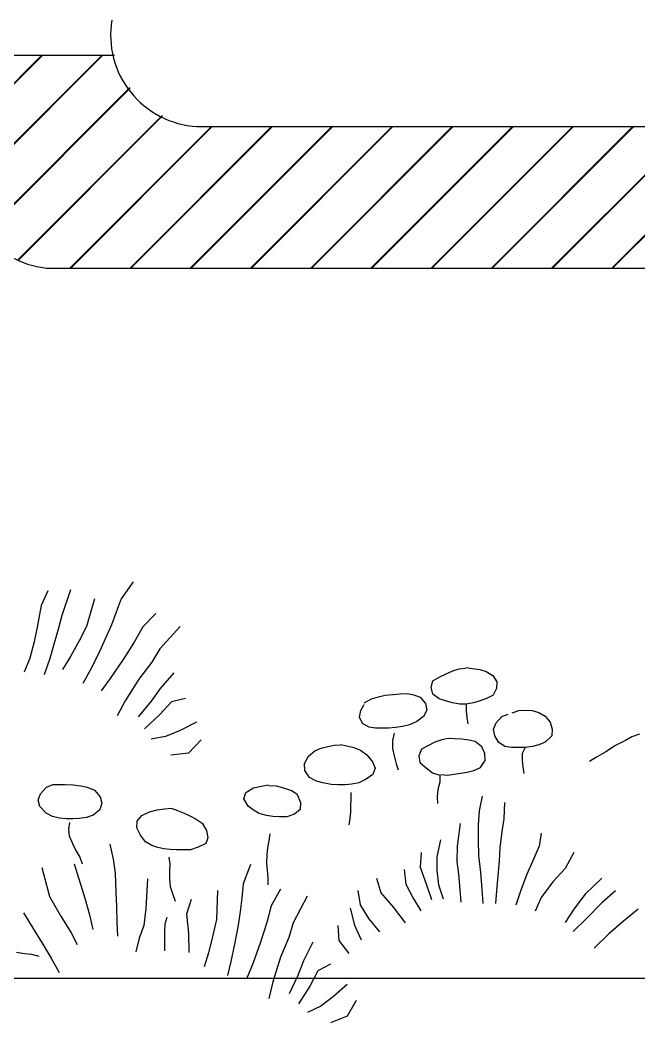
# Model space of a CAD drawing. Header units: inches. Extents: x 0.9 to 45.9, y 0.4 to 30.4.
# Drawn here: x 20.9002 to 21.1909, y 24.5606 to 25.0316 of the extents above; entities that cross this region are included whole.
import ezdxf

# ---------------------------------------------------------------- set-up
doc = ezdxf.new("R2010")
doc.units = ezdxf.units.IN
doc.header["$MEASUREMENT"] = 0
doc.linetypes.add('CONTINUA', pattern=[0])
doc.layers.add('MUROS', color=9, linetype='Continuous')
doc.layers.add('Vegetación', color=3, linetype='CONTINUA')

# ---------------------------------------------------------------- blocks, each defined once
blk = doc.blocks.new('Planta_000A')
at = {"layer": 'Vegetación', "linetype": 'Continuous'}
for p, q in [((398.8325678971498, 197.2386514183576), (398.8419955331493, 197.2251343903567)), ((398.8825426401484, 197.2323535053578), (398.8896051201493, 197.2118853343576)), ((398.9006318291497, 197.2314488443585), (398.9060896551484, 197.2198457373574)), ((398.8419955331493, 197.2251343903567), (398.8459694661499, 197.2144885383563)), ((398.8634197811492, 197.2251343903567), (398.8698531231486, 197.2030409473568)), ((398.8143600261494, 197.2135083093576), (398.8247107491491, 197.2026574563565)), ((398.8459694661499, 197.2144885383563), (398.8499392761489, 197.2043280873581)), ((398.8896051201493, 197.2118853343576), (398.8921187241497, 197.2017125133565)), ((398.9060896551484, 197.2198457373574), (398.9091505141488, 197.2023960113578)), ((398.8499392761489, 197.2043280873581), (398.8543944871501, 197.194171760358)), ((398.7949580891502, 197.2028954453576), (398.811267945149, 197.1850675303571)), ((398.8247107491491, 197.2026574563565), (398.8316094641498, 197.1905801403568)), ((398.8698531231486, 197.2030409473568), (398.8757769101496, 197.1914407853578)), ((398.8921187241497, 197.2017125133565), (398.8961215221491, 197.187668847358)), ((398.9091505141488, 197.2023960113578), (398.9116764891489, 197.1907669843581)), ((398.8316094641498, 197.1905801403568), (398.8404662811492, 197.1765777103569)), ((398.8543944871501, 197.194171760358), (398.8608242951498, 197.180148712357)), ((398.8757769101496, 197.1914407853578), (398.8826797491486, 197.1788780673573)), ((398.9116764891489, 197.1907669843581), (398.9151856381497, 197.1776899993578)), ((398.811267945149, 197.1850675303571), (398.8176688881497, 197.1744422953575)), ((398.8608242951498, 197.180148712357), (398.8672417311493, 197.1675818703583)), ((398.8961215221491, 197.187668847358), (398.8991205281483, 197.1775001493583)), ((398.8176688881497, 197.1744422953575), (398.8279777871497, 197.1609376373576)), ((398.8404662811492, 197.1765777103569), (398.8502980251499, 197.1620981253577)), ((398.8826797491486, 197.1788780673573), (398.8890765681492, 197.1687382343584)), ((398.8991205281483, 197.1775001493583), (398.9036004811489, 197.1644314113577)), ((398.9151856381497, 197.1776899993578), (398.9196490971492, 197.1665628683581)), ((398.5449565621486, 197.1638768563566), (398.5417314231483, 197.158872330357)), ((398.5501835131501, 197.1669907843565), (398.5449565621486, 197.1638768563566)), ((398.5554104631493, 197.1686589603573), (398.5501835131501, 197.1669907843565)), ((398.5611934721485, 197.1695486543571), (398.5554104631493, 197.1686589603573)), ((398.5664204221496, 197.1702159243573), (398.5611934721485, 197.1695486543571)), ((398.5718697961486, 197.1691038073581), (398.5667540581501, 197.1697710773582)), ((398.5769855351493, 197.1675468433563), (398.5718697961486, 197.1691038073581)), ((398.5823236971494, 197.1652113973573), (398.5769855351493, 197.1675468433563)), ((398.5874394351497, 197.1628759513582), (398.5823236971494, 197.1652113973573)), ((398.7999688321499, 197.1660206673582), (398.8108296981493, 197.1534950613563)), ((398.8672417311493, 197.1675818703583), (398.8726677471488, 197.157433790358)), ((398.5417314231483, 197.158872330357), (398.5419538461495, 197.1533117443573)), ((398.5928888091487, 197.1595396003571), (398.5874394351497, 197.1628759513582)), ((398.5942233501494, 197.1544238613564), (398.5928888091487, 197.1595396003571)), ((398.8279777871497, 197.1609376373576), (398.8388050761489, 197.1435538893579)), ((398.8502980251499, 197.1620981253577), (398.8581551731488, 197.1514852613577)), ((398.5419538461495, 197.1533117443573), (398.5446229271486, 197.1481960053565)), ((398.5446229271486, 197.1481960053565), (398.5499610891486, 197.1454157133571)), ((398.5879954941495, 197.1451932893574), (398.5930000211494, 197.1489744873574)), ((398.5930000211494, 197.1489744873574), (398.5942233501494, 197.1544238613564)), ((398.6081248131498, 197.1483072173573), (398.6031202871484, 197.146527830358)), ((398.6133517641495, 197.1493081233579), (398.6081248131498, 197.1483072173573)), ((398.6191347731485, 197.1491969113571), (398.6133517641495, 197.1493081233579)), ((398.6248065701486, 197.1486408523573), (398.6191347731485, 197.1491969113571)), ((398.6309232141496, 197.148084794358), (398.6248065701486, 197.1486408523573)), ((398.6362613761496, 197.1468614653581), (398.6309232141496, 197.148084794358)), ((398.8108296981493, 197.1534950613563), (398.8181973211497, 197.143363475357)), ((398.5499610891486, 197.1454157133571), (398.5550768281493, 197.143525114357)), ((398.5550768281493, 197.143525114357), (398.5604149901494, 197.1419681503571)), ((398.5604149901494, 197.1419681503571), (398.5663092111492, 197.1409672443583)), ((398.5663092111492, 197.1409672443583), (398.5661979991485, 197.1351842353574)), ((398.5663092111492, 197.1409672443583), (398.5714249491496, 197.1409672443583)), ((398.5714249491496, 197.1409672443583), (398.5770967471501, 197.1418569383563)), ((398.5770967471501, 197.1418569383563), (398.5821012731496, 197.1434139023581)), ((398.5821012731496, 197.1434139023581), (398.5879954941495, 197.1451932893574)), ((398.5988942421493, 197.1415233033581), (398.5977821241497, 197.136185141358)), ((398.6031202871484, 197.146527830358), (398.5988942421493, 197.1415233033581)), ((398.6420443851486, 197.145082078357), (398.6362613761496, 197.1468614653581)), ((398.6477161821488, 197.1418569383563), (398.6420443851486, 197.145082078357)), ((398.6503852631497, 197.1357402943572), (398.6477161821488, 197.1407448213571)), ((398.7906069131489, 197.1454378113571), (398.8018141581499, 197.1428370233584)), ((398.8018141581499, 197.1428370233584), (398.8111233881493, 197.1327219313566)), ((398.8181973211497, 197.143363475357), (398.8284979731501, 197.1308296213569)), ((398.8388050761489, 197.1435538893579), (398.8452183891488, 197.1314724483577)), ((398.5081454871499, 197.134294542358), (398.5030297481492, 197.1314030373573)), ((398.5135948601485, 197.1358515063579), (398.5081454871499, 197.134294542358)), ((398.5190442341493, 197.136185141358), (398.5135948601485, 197.1358515063579)), ((398.524271185149, 197.1359627173583), (398.5190442341493, 197.136185141358)), ((398.5296093471489, 197.1339609073579), (398.524271185149, 197.1359627173583)), ((398.5377278011485, 197.1309581903583), (398.53261206315, 197.1328487903569)), ((398.5661979991485, 197.1351842353574), (398.5657531521495, 197.1301797083574)), ((398.5977821241497, 197.136185141358), (398.6003399941485, 197.131180614358)), ((398.6516085921497, 197.1305133443579), (398.6503852631497, 197.1357402943572)), ((398.8111233881493, 197.1327219313566), (398.823357400149, 197.1211753763577)), ((398.4991373381483, 197.1263985103573), (398.4975803741502, 197.120837925358)), ((398.5030297481492, 197.1314030373573), (398.4991373381483, 197.1263985103573)), ((398.5422874811495, 197.1259536643569), (398.5377278011485, 197.1309581903583)), ((398.5444005041494, 197.120949137357), (398.5422874811495, 197.1259536643569)), ((398.5657531521495, 197.1301797083574), (398.5648634581497, 197.1250639703571)), ((398.6003399941485, 197.131180614358), (398.6057893681493, 197.1270657813579)), ((398.6057893681493, 197.1270657813579), (398.6115723761498, 197.124396700357)), ((398.6115723761498, 197.124396700357), (398.6171329621496, 197.1231733713571)), ((398.6439349841487, 197.122394889358), (398.6490507231493, 197.1255088173579)), ((398.6490507231493, 197.1255088173579), (398.6516085921497, 197.1305133443579)), ((398.7818434031499, 197.1264045943567), (398.7948314371489, 197.119879355357)), ((398.4276402691496, 197.1170023543577), (398.4338294661495, 197.1147517373569)), ((398.4975803741502, 197.120837925358), (398.4979140091484, 197.1157221863572)), ((398.4979140091484, 197.1157221863572), (398.50314096015, 197.1106064483569)), ((398.5403968821495, 197.1106064483569), (398.5433995991491, 197.1157221863572)), ((398.5433995991491, 197.1157221863572), (398.5444005041494, 197.120949137357)), ((398.6171329621496, 197.1231733713571), (398.6228047591496, 197.1222836773572)), ((398.6228047591496, 197.1222836773572), (398.6284765561497, 197.1218388303564)), ((398.6237915701489, 197.1178078223579), (398.6252373221498, 197.1118023893573)), ((398.6284765561497, 197.1218388303564), (398.6335922951487, 197.1216164073571)), ((398.6335922951487, 197.1216164073571), (398.6388192451498, 197.1216164073571)), ((398.6388192451498, 197.1216164073571), (398.6439349841487, 197.122394889358)), ((398.7948314371489, 197.119879355357), (398.80652231715, 197.1151243023573)), ((398.4338294661495, 197.1147517373569), (398.4388933551484, 197.111938465357)), ((398.4388933551484, 197.111938465357), (398.4467705141499, 197.1079998853579)), ((398.4467705141499, 197.1079998853579), (398.45464767415, 197.1029359973576)), ((398.50314096015, 197.1106064483569), (398.5082566981485, 197.1084934253572)), ((398.5082566981485, 197.1084934253572), (398.5133724371492, 197.1071588853569)), ((398.5353923551496, 197.1071588853569), (398.5403968821495, 197.1106064483569)), ((398.5536310761483, 197.1068252493564), (398.5589692381502, 197.110940083357)), ((398.5589692381502, 197.110940083357), (398.5641961881495, 197.1121634123569)), ((398.5641961881495, 197.1121634123569), (398.5698679851496, 197.1129418943578)), ((398.5698679851496, 197.1129418943578), (398.5757622061494, 197.1132755293579)), ((398.5757622061494, 197.1132755293579), (398.5807667331493, 197.1133867403582)), ((398.5807667331493, 197.1133867403582), (398.5857712601494, 197.112385835358)), ((398.5857712601494, 197.112385835358), (398.5914430571495, 197.1106064483569)), ((398.5914430571495, 197.1106064483569), (398.5968924311486, 197.1077149433581)), ((398.5968924311486, 197.1077149433581), (398.6018969581485, 197.1049346503564)), ((398.6252373221498, 197.1118023893573), (398.625126110149, 197.105463322357)), ((398.6668626071489, 197.1087181393572), (398.6616176461496, 197.107492520357)), ((398.6717379111499, 197.1080485783563), (398.6666221731496, 197.1083822133582)), ((398.6767424381499, 197.107047673358), (398.6717379111499, 197.1080485783563)), ((398.77805797515, 197.1123143913569), (398.7881883831499, 197.1018617573568)), ((398.80652231715, 197.1151243023573), (398.8181925801484, 197.1127962583573)), ((398.45464767415, 197.1029359973576), (398.4619621791492, 197.098434763358)), ((398.5133724371492, 197.1071588853569), (398.5191554461501, 197.1063804033578)), ((398.5191554461501, 197.1063804033578), (398.5246048201491, 197.1061579793563)), ((398.5191554461501, 197.1063804033578), (398.5214908921491, 197.1013758763579)), ((398.5214908921491, 197.1013758763579), (398.5213796801502, 197.0961489253563)), ((398.5246048201491, 197.1061579793563), (398.5299429821491, 197.1062691913571)), ((398.5299429821491, 197.1062691913571), (398.5353923551496, 197.1071588853569)), ((398.5511844181485, 197.095926502357), (398.5512956301493, 197.1014870873581)), ((398.5512956301493, 197.1014870873581), (398.5536310761483, 197.1068252493564)), ((398.6018969581485, 197.1049346503564), (398.6040099801496, 197.0994852773578)), ((398.625126110149, 197.105463322357), (398.6239027811491, 197.0995691013572)), ((398.6458255831487, 197.1003749703571), (398.6411546911488, 197.0949255973568)), ((398.6508301101487, 197.104044957357), (398.6458255831487, 197.1003749703571)), ((398.6560570601499, 197.1061579793563), (398.6508301101487, 197.104044957357)), ((398.6616176461496, 197.107492520357), (398.6560570601499, 197.1061579793563)), ((398.6821918121489, 197.1057131323573), (398.6767424381499, 197.107047673358)), ((398.6871963391488, 197.1036001103579), (398.6821918121489, 197.1057131323573)), ((398.6922008661488, 197.0992628533581), (398.6871963391488, 197.1036001103579)), ((398.7881883831499, 197.1018617573568), (398.8022815311499, 197.1000397323581)), ((398.4619621791492, 197.098434763358), (398.4675887221485, 197.0950588373574)), ((398.5213796801502, 197.0961489253563), (398.5210460451502, 197.0909219753571)), ((398.5548544051501, 197.0903659163573), (398.5511844181485, 197.095926502357)), ((398.6033427101495, 197.0942583263563), (398.5982269711487, 197.0899210703569)), ((398.6040099801496, 197.0994852773578), (398.6033427101495, 197.0942583263563)), ((398.6221233941499, 197.0933412453573), (398.6205664301498, 197.0883367193578)), ((398.6239027811491, 197.0995691013572), (398.6221233941499, 197.0933412453573)), ((398.6411546911488, 197.0949255973568), (398.6391528801498, 197.0896986463571)), ((398.6956484291488, 197.0934798443572), (398.6922008661488, 197.0992628533581)), ((398.6952035821498, 197.0879192593579), (398.6956484291488, 197.0934798443572)), ((398.5210460451502, 197.0909219753571), (398.5202675631492, 197.0853613903577)), ((398.5600813551494, 197.0878080473571), (398.5548544051501, 197.0903659163573)), ((398.5654195171493, 197.0864735073569), (398.5600813551494, 197.0878080473571)), ((398.5707576791495, 197.0858062363581), (398.5654195171493, 197.0864735073569)), ((398.5758734181502, 197.0849165433569), (398.5707576791495, 197.0858062363581)), ((398.5812115801484, 197.0841380613578), (398.5758734181502, 197.0849165433569)), ((398.5864838291484, 197.0847343393575), (398.5812115801484, 197.0841380613578)), ((398.5874394351497, 197.084026849357), (398.5872170121486, 197.078688687357)), ((398.5932224441488, 197.0860286603578), (398.5874394351497, 197.084026849357)), ((398.5982269711487, 197.0899210703569), (398.5932224441488, 197.0860286603578)), ((398.6391528801498, 197.0896986463571), (398.6409322681495, 197.0846941193572)), ((398.6409322681495, 197.0846941193572), (398.6461592181488, 197.080912921357)), ((398.6914223841497, 197.0823586733563), (398.6952035821498, 197.0879192593579)), ((398.5872170121486, 197.078688687357), (398.5889963991496, 197.0726832553568)), ((398.6461592181488, 197.080912921357), (398.6520534391486, 197.0780214173569)), ((398.6520534391486, 197.0780214173569), (398.6577252361487, 197.0769093003577)), ((398.6577252361487, 197.0769093003577), (398.6629521861498, 197.0764644533569)), ((398.6629521861498, 197.0764644533569), (398.6685127721497, 197.0764644533569)), ((398.6685127721497, 197.0764644533569), (398.6741845691497, 197.076798088357)), ((398.6741845691497, 197.076798088357), (398.6807460601497, 197.0781326283572)), ((398.6807460601497, 197.0781326283572), (398.68586179815, 197.0793559573571)), ((398.68586179815, 197.0793559573571), (398.6914223841497, 197.0823586733563)), ((398.7181018661496, 197.0756885603582), (398.712217660149, 197.074003648358)), ((398.7239985641492, 197.0759570753575), (398.7181018661496, 197.0756885603582)), ((398.7300220371501, 197.075364651358), (398.7243308671489, 197.0763161543576)), ((398.8743656461495, 197.0756859713578), (398.8692499071488, 197.0746850653571)), ((398.8803710781497, 197.0763532413579), (398.8743656461495, 197.0756859713578)), ((398.8861540871487, 197.0765756653577), (398.8803710781497, 197.0763532413579)), ((398.8916034611495, 197.076686876358), (398.8865989341496, 197.0765756653577)), ((398.8968304111488, 197.076686876358), (398.8916034611495, 197.076686876358)), ((398.9018349381488, 197.0745738543569), (398.8968304111488, 197.076686876358)), ((398.5889963991496, 197.0726832553568), (398.5894412461487, 197.066789034357)), ((398.6586149301487, 197.0703478093578), (398.6588373531497, 197.0545557463569)), ((398.7015295801496, 197.0691145133564), (398.6986013601484, 197.062310825358)), ((398.7059082341486, 197.0718291433581), (398.7015295801496, 197.0691145133564)), ((398.712217660149, 197.074003648358), (398.7059082341486, 197.0718291433581)), ((398.7363430121488, 197.0739166763573), (398.7300220371501, 197.075364651358)), ((398.7423330331487, 197.070255214357), (398.7363430121488, 197.0739166763573)), ((398.7439880511495, 197.065180089357), (398.7423330331487, 197.070255214357)), ((398.8633556871493, 197.0722384083578), (398.8587960071484, 197.066789034357)), ((398.8692499071488, 197.0746850653571), (398.8633556871493, 197.0722384083578)), ((398.9065058301487, 197.0693469033571), (398.9018349381488, 197.0745738543569)), ((398.9085076411496, 197.0641199533579), (398.9065058301487, 197.0693469033571)), ((398.5355979261489, 197.0623976063575), (398.53629893115, 197.0493565543579)), ((398.55345130315, 197.0674402113577), (398.555888970149, 197.0555766573575)), ((398.5894412461487, 197.066789034357), (398.5893300351484, 197.061450872357)), ((398.6986013601484, 197.062310825358), (398.6988818661496, 197.0567874673574)), ((398.7406437841485, 197.0592935073576), (398.7439880511495, 197.065180089357)), ((398.8587960071484, 197.066789034357), (398.8576838901491, 197.0616732953581)), ((398.8576838901491, 197.0616732953581), (398.8592408531488, 197.0565575573577)), ((398.9071731001488, 197.0590042143571), (398.9085076411496, 197.0641199533579)), ((398.555888970149, 197.0555766573575), (398.5565798681485, 197.0442655083566)), ((398.6588373531497, 197.0545557463569), (398.6593934121495, 197.049440007358)), ((398.6988818661496, 197.0567874673574), (398.7035341471485, 197.0529237133573)), ((398.7035341471485, 197.0529237133573), (398.7095701121499, 197.050914892357)), ((398.7208260001491, 197.051193188357), (398.7259654971488, 197.051933394357)), ((398.7259654971488, 197.051933394357), (398.7317439711489, 197.0535838263581)), ((398.7317439711489, 197.0535838263581), (398.7361915841495, 197.056086992357)), ((398.7361915841495, 197.056086992357), (398.7406437841485, 197.0592935073576)), ((398.7918078981486, 197.0538664273567), (398.7867956921503, 197.0514559763573)), ((398.79711733515, 197.0560077343574), (398.7918078981486, 197.0538664273567)), ((398.8021522731499, 197.0577520793572), (398.79711733515, 197.0560077343574)), ((398.8074996671486, 197.0571340583569), (398.8019419531495, 197.0577974393576)), ((398.8133002411498, 197.0564172103581), (398.8074996671486, 197.0571340583569)), ((398.8195339731494, 197.0548920283576), (398.8133002411498, 197.0564172103581)), ((398.8256625741499, 197.0519640513571), (398.8195339731494, 197.0548920283576)), ((398.8292320571484, 197.0473587193568), (398.8256625741499, 197.0519640513571)), ((398.8592408531488, 197.0565575573577), (398.8645790161493, 197.0522203003579)), ((398.8645790161493, 197.0522203003579), (398.8699171781494, 197.0502184893571)), ((398.8969416231496, 197.0511081833569), (398.9021685731488, 197.0536660523571)), ((398.9021685731488, 197.0536660523571), (398.9071731001488, 197.0590042143571)), ((398.53629893115, 197.0493565543579), (398.5378417321492, 197.039175486357)), ((398.5565798681485, 197.0442655083566), (398.5566806241488, 197.0320433763568)), ((398.5709802471495, 197.0455097853568), (398.5735804461485, 197.0273449163573)), ((398.6593934121495, 197.049440007358), (398.6600606821497, 197.0443242693576)), ((398.7095701121499, 197.050914892357), (398.7156543161502, 197.0509103893578)), ((398.7156543161502, 197.0509103893578), (398.7208260001491, 197.051193188357)), ((398.7774472981485, 197.0457732753579), (398.7737907391487, 197.0398050763574)), ((398.7820535321491, 197.0488842203572), (398.7774472981485, 197.0457732753579)), ((398.7867956921503, 197.0514559763573), (398.7820535321491, 197.0488842203572)), ((398.8296470541493, 197.0420728573567), (398.8292320571484, 197.0473587193568)), ((398.8699171781494, 197.0502184893571), (398.8755889751494, 197.0495512193569)), ((398.8755889751494, 197.0495512193569), (398.8807047131497, 197.0492175843569)), ((398.8807047131497, 197.0492175843569), (398.8857092401497, 197.0492175843569)), ((398.8834850061496, 197.0463260803566), (398.8841522761497, 197.041099129357)), ((398.8857092401497, 197.0492175843569), (398.8913810371498, 197.049884854357)), ((398.8913810371498, 197.049884854357), (398.8969416231496, 197.0511081833569)), ((398.5062505531489, 197.0377257603572), (398.5078457821485, 197.0272701813569)), ((398.5378417321492, 197.039175486357), (398.5394092731488, 197.0260820063572)), ((398.7232672521488, 197.0372503553566), (398.7241453761502, 197.0316879303568)), ((398.7737907391487, 197.0398050763574), (398.7728038441485, 197.0341658073571)), ((398.8225215231498, 197.0307572053566), (398.8266647071498, 197.0361599313578)), ((398.8266647071498, 197.0361599313578), (398.8296470541493, 197.0420728573567)), ((398.8835962181486, 197.0357609673569), (398.8810383491502, 197.0294219003567)), ((398.8841522761497, 197.041099129357), (398.8835962181486, 197.0357609673569)), ((398.5566806241488, 197.0320433763568), (398.5562989571493, 197.0198751043567)), ((398.5868241931486, 197.0324532063564), (398.5896594341495, 197.0188301443572)), ((398.7241453761502, 197.0316879303568), (398.7251637111488, 197.0260542543578)), ((398.7728038441485, 197.0341658073571), (398.7744585261491, 197.0294218423582)), ((398.7744585261491, 197.0294218423582), (398.78058712815, 197.0264938653576)), ((398.8128469071501, 197.0263685583572), (398.8176180581497, 197.0279154033573)), ((398.8176180581497, 197.0279154033573), (398.8225215231498, 197.0307572053566)), ((398.8512660281497, 197.0289664003571), (398.8485643501492, 197.0169523623567)), ((398.8810383491502, 197.0294219003567), (398.8783692671489, 197.0239725263576)), ((398.4801172001492, 197.0222847973577), (398.4871219501485, 197.0096184003573)), ((398.5078457821485, 197.0272701813569), (398.5132882911487, 197.015180493357)), ((398.5394092731488, 197.0260820063572), (398.5399853931497, 197.0154072893578)), ((398.5562989571493, 197.0198751043567), (398.554790865149, 197.0063672863575)), ((398.5735804461485, 197.0273449163573), (398.5736835351484, 197.0152098703579)), ((398.6023825071491, 197.0222847973577), (398.6031329951486, 197.0106039313573)), ((398.7251637111488, 197.0260542543578), (398.7256901601497, 197.0204941233564)), ((398.7256901601497, 197.0204941233564), (398.7257868021491, 197.0137410493584)), ((398.78058712815, 197.0264938653576), (398.7866867391488, 197.0245908003575)), ((398.7866867391488, 197.0245908003575), (398.79256706415, 197.0244675113567)), ((398.79256706415, 197.0244675113567), (398.7977459911501, 197.024396787357)), ((398.7977459911501, 197.024396787357), (398.8029512001497, 197.0246767623571)), ((398.8029512001497, 197.0246767623571), (398.807939832149, 197.0253609033566)), ((398.807939832149, 197.0253609033566), (398.8128469071501, 197.0263685583572)), ((398.8783692671489, 197.0239725263576), (398.8751441281486, 197.0185231523569)), ((398.5132882911487, 197.015180493357), (398.5177435031485, 197.005024166357)), ((398.5399853931497, 197.0154072893578), (398.5410551631496, 197.0037658913565)), ((398.5736835351484, 197.0152098703579), (398.5723139241484, 197.0050040603578)), ((398.5896594341495, 197.0188301443572), (398.5897501531501, 197.0081513033578)), ((398.7257868021491, 197.0137410493584), (398.7253271861493, 197.0079763333574)), ((398.7386970241488, 197.0126872133582), (398.7444343311502, 196.9972381473576)), ((398.7386970241488, 197.0126872133582), (398.7444343311502, 196.9972381473576)), ((398.8040150311492, 197.0186369373582), (398.8032709971496, 197.0129442003576)), ((398.8040150311492, 197.0186369373582), (398.8032709971496, 197.0129442003576)), ((398.8032709971496, 197.0129442003576), (398.8035237871493, 197.0078468283568)), ((398.8032709971496, 197.0129442003576), (398.8035237871493, 197.0078468283568)), ((398.8485643501492, 197.0169523623567), (398.8469936311497, 197.0058032443571)), ((398.8796994781489, 197.0132985053565), (398.8711918531492, 196.9859046013584)), ((398.8796994781489, 197.0132985053565), (398.8711918531492, 196.9859046013584)), ((398.8751441281486, 197.0185231523569), (398.8732535291487, 197.0134074143565)), ((398.4871219501485, 197.0096184003573), (398.4969207051502, 196.999022031357)), ((398.5177435031485, 197.005024166357), (398.5227129811494, 196.9914741503575)), ((398.5410551631496, 197.0037658913565), (398.5421290551487, 196.9916390923567)), ((398.554790865149, 197.0063672863575), (398.5537651951483, 196.9928056093572)), ((398.5723139241484, 197.0050040603578), (398.5714462101488, 196.9928607663564)), ((398.5897501531501, 197.0081513033578), (398.5883929131498, 196.9964892873571)), ((398.6031329951486, 197.0106039313573), (398.5979131581491, 196.9964819183583)), ((398.6158088171499, 197.0087065053571), (398.6144126971496, 196.9971075213575)), ((398.7253271861493, 197.0079763333574), (398.7248675691492, 197.0022116183567)), ((398.8035237871493, 197.0078468283568), (398.8035636091493, 197.0013194763573)), ((398.8035237871493, 197.0078468283568), (398.8035636091493, 197.0013194763573)), ((398.8469936311497, 197.0058032443571), (398.8463538601493, 196.9907610153563)), ((398.9056531191484, 197.010230023357), (398.8993865361493, 196.9872148143581)), ((398.9056531191484, 197.010230023357), (398.8993865361493, 196.9872148143581)), ((398.4577433551487, 197.0018690543579), (398.4712768781494, 196.989095445358)), ((398.4969207051502, 196.999022031357), (398.5062505531489, 196.9864799303572)), ((398.5883929131498, 196.9964892873571), (398.5846045401497, 196.9852920563566)), ((398.5979131581491, 196.9964819183583), (398.5941289081487, 196.9847992853569)), ((398.6144126971496, 196.9971075213575), (398.6086827171487, 196.9858937953571)), ((398.6380630781489, 197.0018690543579), (398.6343760271495, 196.9899955593568)), ((398.7248675691492, 197.0022116183567), (398.7248653591498, 196.9964790893568)), ((398.7444343311502, 196.9972381473576), (398.745612049149, 196.9859359653578)), ((398.7444343311502, 196.9972381473576), (398.745612049149, 196.9859359653578)), ((398.8035636091493, 197.0013194763573), (398.8028204781488, 196.9951682023579)), ((398.8035636091493, 197.0013194763573), (398.8028204781488, 196.9951682023579)), ((398.8209835061492, 197.001315071358), (398.8224086211496, 196.9776879223568)), ((398.8209835061492, 197.001315071358), (398.8224086211496, 196.9776879223568)), ((398.4469820431489, 196.9918016783572), (398.4577433551487, 196.9821843593576)), ((398.4712768781494, 196.989095445358), (398.4801172001492, 196.9770346223571)), ((398.5227129811494, 196.9914741503575), (398.5266910381499, 196.9803428953578)), ((398.5421290551487, 196.9916390923567), (398.5427010521501, 196.9814497763577)), ((398.5537651951483, 196.9928056093572), (398.5530088271492, 196.9816560423564)), ((398.5714462101488, 196.9928607663564), (398.5705620011497, 196.9826590803563)), ((398.6343760271495, 196.9899955593568), (398.6242815531489, 196.9782593193572)), ((398.6529025911489, 196.9920143363574), (398.6509621621492, 196.9804277233574)), ((398.6529025911489, 196.9920143363574), (398.6509621621492, 196.9804277233574)), ((398.6933233961492, 196.9875034653573), (398.7046421951484, 196.9661556143578)), ((398.6933233961492, 196.9875034653573), (398.7046421951484, 196.9661556143578)), ((398.7147665611494, 196.9929125963567), (398.7220659691495, 196.9798130883568)), ((398.7147665611494, 196.9929125963567), (398.7220659691495, 196.9798130883568)), ((398.7651742061491, 196.9918663683579), (398.76586247415, 196.9688656213579)), ((398.7651742061491, 196.9918663683579), (398.76586247415, 196.9688656213579)), ((398.8011321851493, 196.9895814983569), (398.7990134441491, 196.9834275173575)), ((398.8011321851493, 196.9895814983569), (398.7990134441491, 196.9834275173575)), ((398.8028204781488, 196.9951682023579), (398.8011321851493, 196.9895814983569)), ((398.8028204781488, 196.9951682023579), (398.8011321851493, 196.9895814983569)), ((398.8463538601493, 196.9907610153563), (398.8457489481491, 196.9791165433575)), ((398.4577433551487, 196.9821843593576), (398.4704751401488, 196.9691857213579)), ((398.5062505531489, 196.9864799303572), (398.5111994141491, 196.9753569233575)), ((398.6086827171487, 196.9858937953571), (398.6024590871486, 196.9756467503571)), ((398.6509621621492, 196.9804277233574), (398.6442572541485, 196.9696911523565)), ((398.6509621621492, 196.9804277233574), (398.6442572541485, 196.9696911523565)), ((398.7220659691495, 196.9798130883568), (398.7257161241497, 196.966391828358)), ((398.7220659691495, 196.9798130883568), (398.7257161241497, 196.966391828358)), ((398.745612049149, 196.9859359653578), (398.7469074821486, 196.9751047143576)), ((398.745612049149, 196.9859359653578), (398.7469074821486, 196.9751047143576)), ((398.7860616751489, 196.9848284653576), (398.7898860641502, 196.9729984913569)), ((398.7860616751489, 196.9848284653576), (398.7898860641502, 196.9729984913569)), ((398.8711918531492, 196.9859046013584), (398.8674739711489, 196.9726078493581)), ((398.8711918531492, 196.9859046013584), (398.8674739711489, 196.9726078493581)), ((398.8993865361493, 196.9872148143581), (398.8904395051497, 196.9714384753564)), ((398.8993865361493, 196.9872148143581), (398.8904395051497, 196.9714384753564)), ((398.4286604791498, 196.9770829273579), (398.4403925951495, 196.967473855358)), ((398.4801172001492, 196.9770346223571), (398.4870035441484, 196.9664135113575)), ((398.6242815531489, 196.9782593193572), (398.6151620071498, 196.9660459253568)), ((398.6589642151496, 196.9777516813569), (398.6555440171498, 196.9642629293571)), ((398.6589642151496, 196.9777516813569), (398.6555440171498, 196.9642629293571)), ((398.7469074821486, 196.9751047143576), (398.7486738441487, 196.9641557483569)), ((398.7469074821486, 196.9751047143576), (398.7486738441487, 196.9641557483569)), ((398.7898860641502, 196.9729984913569), (398.7883934161486, 196.9575903863583)), ((398.7898860641502, 196.9729984913569), (398.7883934161486, 196.9575903863583)), ((398.8224086211496, 196.9776879223568), (398.8240280121492, 196.964054025358)), ((398.8224086211496, 196.9776879223568), (398.8240280121492, 196.964054025358)), ((398.8457489481491, 196.9791165433575), (398.8456244501497, 196.9669816973578)), ((398.8674739711489, 196.9726078493581), (398.8648619571497, 196.9606676623584)), ((398.8674739711489, 196.9726078493581), (398.8648619571497, 196.9606676623584)), ((398.8904395051497, 196.9714384753564), (398.8820810481495, 196.9580167873568)), ((398.8904395051497, 196.9714384753564), (398.8820810481495, 196.9580167873568)), ((398.9202097111495, 196.9741564223581), (398.9109317671493, 196.9590548373576)), ((398.9202097111495, 196.9741564223581), (398.9109317671493, 196.9590548373576)), ((398.4403925951495, 196.967473855358), (398.4521288341487, 196.9573793813574)), ((398.4704751401488, 196.9691857213579), (398.4807551741499, 196.959078877358)), ((398.6442572541485, 196.9696911523565), (398.6356107391487, 196.958938087358)), ((398.6442572541485, 196.9696911523565), (398.6356107391487, 196.958938087358)), ((398.6555440171498, 196.9642629293571), (398.6503035611489, 196.9525679253579)), ((398.6555440171498, 196.9642629293571), (398.6503035611489, 196.9525679253579)), ((398.6689897751487, 196.9639116893572), (398.6681945171488, 196.9519333373568)), ((398.6689897751487, 196.9639116893572), (398.6681945171488, 196.9519333373568)), ((398.7046421951484, 196.9661556143578), (398.7081745641491, 196.9542648593574)), ((398.7046421951484, 196.9661556143578), (398.7081745641491, 196.9542648593574)), ((398.7257161241497, 196.966391828358), (398.7307791401502, 196.9506159893567)), ((398.7257161241497, 196.966391828358), (398.7307791401502, 196.9506159893567)), ((398.7486738441487, 196.9641557483569), (398.7513822101494, 196.9489684823579)), ((398.7486738441487, 196.9641557483569), (398.7513822101494, 196.9489684823579)), ((398.76586247415, 196.9688656213579), (398.7686884831485, 196.9561507203575)), ((398.76586247415, 196.9688656213579), (398.7686884831485, 196.9561507203575)), ((398.8056330771499, 196.9704303263565), (398.8071700921494, 196.9650507763576)), ((398.8056330771499, 196.9704303263565), (398.8071700921494, 196.9650507763576)), ((398.8071700921494, 196.9650507763576), (398.8073237931487, 196.9596712253583)), ((398.8071700921494, 196.9650507763576), (398.8073237931487, 196.9596712253583)), ((398.8240280121492, 196.964054025358), (398.8276689721489, 196.9537711483567)), ((398.8240280121492, 196.964054025358), (398.8276689721489, 196.9537711483567)), ((398.8456244501497, 196.9669816973578), (398.8450195381495, 196.9553372253571)), ((398.4521288341487, 196.9573793813574), (398.4638774451498, 196.9458287023567)), ((398.7686884831485, 196.9561507203575), (398.7722209231499, 196.9422585303577)), ((398.7686884831485, 196.9561507203575), (398.7722209231499, 196.9422585303577)), ((398.7883934161486, 196.9575903863583), (398.7879725741489, 196.9423537193574)), ((398.7883934161486, 196.9575903863583), (398.7879725741489, 196.9423537193574)), ((398.8073237931487, 196.9596712253583), (398.8073237931487, 196.9544453763569)), ((398.8073237931487, 196.9596712253583), (398.8073237931487, 196.9544453763569)), ((398.8820810481495, 196.9580167873568), (398.8772543881489, 196.9487158273581)), ((398.8820810481495, 196.9580167873568), (398.8772543881489, 196.9487158273581)), ((398.9109317671493, 196.9590548373576), (398.9051632471485, 196.9499893073584)), ((398.9109317671493, 196.9590548373576), (398.9051632471485, 196.9499893073584)), ((398.6681945171488, 196.9519333373568), (398.6600292801497, 196.9416697983574)), ((398.6681945171488, 196.9519333373568), (398.6600292801497, 196.9416697983574)), ((398.6889283311496, 196.950550249357), (398.6963016691491, 196.9357015753571)), ((398.6889283311496, 196.950550249357), (398.6963016691491, 196.9357015753571)), ((398.7081745641491, 196.9542648593574), (398.7147680851497, 196.9386068063572)), ((398.7081745641491, 196.9542648593574), (398.7147680851497, 196.9386068063572)), ((398.7307791401502, 196.9506159893567), (398.7366663021486, 196.9341337903564)), ((398.7307791401502, 196.9506159893567), (398.7366663021486, 196.9341337903564)), ((398.7513822101494, 196.9489684823579), (398.7544437201498, 196.935194007357)), ((398.7513822101494, 196.9489684823579), (398.7544437201498, 196.935194007357)), ((398.8073237931487, 196.9544453763569), (398.8074774941499, 196.949065826358)), ((398.8073237931487, 196.9544453763569), (398.8074774941499, 196.949065826358)), ((398.8074774941499, 196.949065826358), (398.8074774941499, 196.9438399773566)), ((398.8074774941499, 196.949065826358), (398.8074774941499, 196.9438399773566)), ((398.8276689721489, 196.9537711483567), (398.8303278751494, 196.9430259703581)), ((398.8276689721489, 196.9537711483567), (398.8303278751494, 196.9430259703581)), ((398.9051632471485, 196.9499893073584), (398.8980997941501, 196.9377449803573)), ((398.9051632471485, 196.9499893073584), (398.8980997941501, 196.9377449803573)), ((398.7722209231499, 196.9422585303577), (398.7758710071496, 196.930838706357)), ((398.7722209231499, 196.9422585303577), (398.7758710071496, 196.930838706357)), ((398.9136868581493, 196.9410759213565), (398.9079620431486, 196.9395146073579)), ((398.9194116741485, 196.9415963593578), (398.9136868581493, 196.9410759213565)), ((398.9256569271486, 196.9426372343582), (398.9194116741485, 196.9415963593578)), ((398.6747046551493, 196.9329722363577), (398.6849017931484, 196.927644495357)), ((398.6747046551493, 196.9329722363577), (398.6849017931484, 196.927644495357)), ((398.6963016691491, 196.9357015753571), (398.700893613149, 196.9240463213568)), ((398.6963016691491, 196.9357015753571), (398.700893613149, 196.9240463213568)), ((398.7147680851497, 196.9386068063572), (398.7208908201494, 196.9190635963563)), ((398.7147680851497, 196.9386068063572), (398.7208908201494, 196.9190635963563)), ((398.7366663021486, 196.9341337903564), (398.741611461149, 196.9218898913563)), ((398.7366663021486, 196.9341337903564), (398.741611461149, 196.9218898913563)), ((398.7544437201498, 196.935194007357), (398.7571519431488, 196.9240096123571)), ((398.7544437201498, 196.935194007357), (398.7571519431488, 196.9240096123571)), ((398.8980997941501, 196.9377449803573), (398.8917427011486, 196.926324799358)), ((398.8980997941501, 196.9377449803573), (398.8917427011486, 196.926324799358)), ((398.6849017931484, 196.927644495357), (398.6913774571488, 196.9155183823563)), ((398.6849017931484, 196.927644495357), (398.6913774571488, 196.9155183823563)), ((398.700893613149, 196.9240463213568), (398.707722564149, 196.9093301283569)), ((398.700893613149, 196.9240463213568), (398.707722564149, 196.9093301283569)), ((398.6614488191491, 196.9167443203582), (398.6723858691487, 196.9071709873564)), ((398.6614488191491, 196.9167443203582), (398.6723858691487, 196.9071709873564)), ((398.6913774571488, 196.9155183823563), (398.7003255581488, 196.901273190358)), ((398.6913774571488, 196.9155183823563), (398.7003255581488, 196.901273190358)), ((398.7208908201494, 196.9190635963563), (398.7240700441502, 196.9057600513583)), ((398.7208908201494, 196.9190635963563), (398.7240700441502, 196.9057600513583)), ((398.6542514251498, 196.904053346357), (398.6614374021494, 196.8913945763574)), ((398.6542514251498, 196.904053346357), (398.6614374021494, 196.8913945763574)), ((398.6723858691487, 196.9071709873564), (398.6825110461499, 196.8996365323578)), ((398.6723858691487, 196.9071709873564), (398.6825110461499, 196.8996365323578)), ((398.6825110461499, 196.8996365323578), (398.6932247961497, 196.8944567283574)), ((398.6825110461499, 196.8996365323578), (398.6932247961497, 196.8944567283574)), ((398.6614374021494, 196.8913945763574), (398.6746235181483, 196.8860971293574)), ((398.6614374021494, 196.8913945763574), (398.6746235181483, 196.8860971293574))]:
    blk.add_line(p, q, dxfattribs=at)

msp = doc.modelspace()

# ---------------------------------------------------------------- hatches: boundary and pattern name
h = msp.add_hatch()
h.set_pattern_fill('JIS_LC_20', color=250, scale=0.001, style=0)
h.set_pattern_definition([(45, (-1802.292163611924, -905.2247489512866), (-0.014142135623731, 0.014142135623731), []), (45, (-1802.291763611925, -905.2247489512866), (-0.014142135623731, 0.014142135623731), [])])
edge = h.paths.add_edge_path()
edge.add_arc((21.94854481366137, 25.00944747981099), 0.0445040549456203, 275.3363307842841, 321.3401917452928)
edge.add_line((21.98329664206135, 24.98164601709014), (20.98329664206044, 24.98164601708969))
edge.add_arc((20.98839591365736, 25.02672543436766), 0.0453669090078614, 194.8004457085914, 263.5462769417048, ccw=False)
edge.add_line((20.9445342151112, 25.01513630870703), (20.83268377754057, 25.01513630870703))
edge.add_arc((20.87810099448147, 25.01047008225974), 0.0456562948993193, 174.1339364522352, 263.1856800559618)
edge.add_arc((20.91778304913832, 24.96021572598464), 0.0453669090079531, 173.773339567474, 263.5462769405634)
edge.add_line((20.91268377754049, 24.91513630870666), (21.91268377754049, 24.91513630870666))
edge.add_arc((21.90895568876731, 24.95911877972615), 0.044140190335652, 274.8449842955241, 367.8353991959683)

# ---------------------------------------------------------------- linework, layer by layer
at = {"color": 250}
for p, q in [((20.83268377754057, 25.01513630870703, -0.1040027246248251), (20.9445342151112, 25.01513630870703, -0.1040027246248251)), ((20.91268377754049, 24.91513630870666, -0.1040027246248251), (21.91268377753936, 24.91513630870666, -0.1040027246248251))]:
    msp.add_line(p, q, dxfattribs=at)
msp.add_arc((20.91778304913741, 24.96021572598498, -0.1040027246248251), 0.0453669090079223, 173.7733395679042, 263.5462769414543, dxfattribs=at)
at = {"layer": 'MUROS'}
for p, q in [((20.98329664206135, 24.98164601709014, -0.1040027246248251), (21.48329664206135, 24.98164601709014, -0.1040027246248251)), ((20.98329664205748, 24.98164601709014, -0.1040027246248251), (21.98329664206226, 24.98164601709014, -0.1040027246248251)), ((20.39097694324145, 24.58164601709062, -0.1040027246248256), (21.98329664206044, 24.58164601709062, -0.1040027246248256))]:
    msp.add_line(p, q, dxfattribs=at)
msp.add_arc((20.98581923932629, 25.02466409490204, -0.1040027246248251), 0.0430919773926987, 170.6756206648535, 266.6439958427454, dxfattribs=at)

# ---------------------------------------------------------------- block references
at = {"layer": 'MUROS', "xscale": -0.5875430871572008, "yscale": 0.5875430871570873, "zscale": 0.5875430871570595}
msp.add_blockref('Planta_000A', (255.2846127427795, -91.11841828454875, -0.1040027246248256), dxfattribs=at)

doc.saveas('drawing.dxf')
